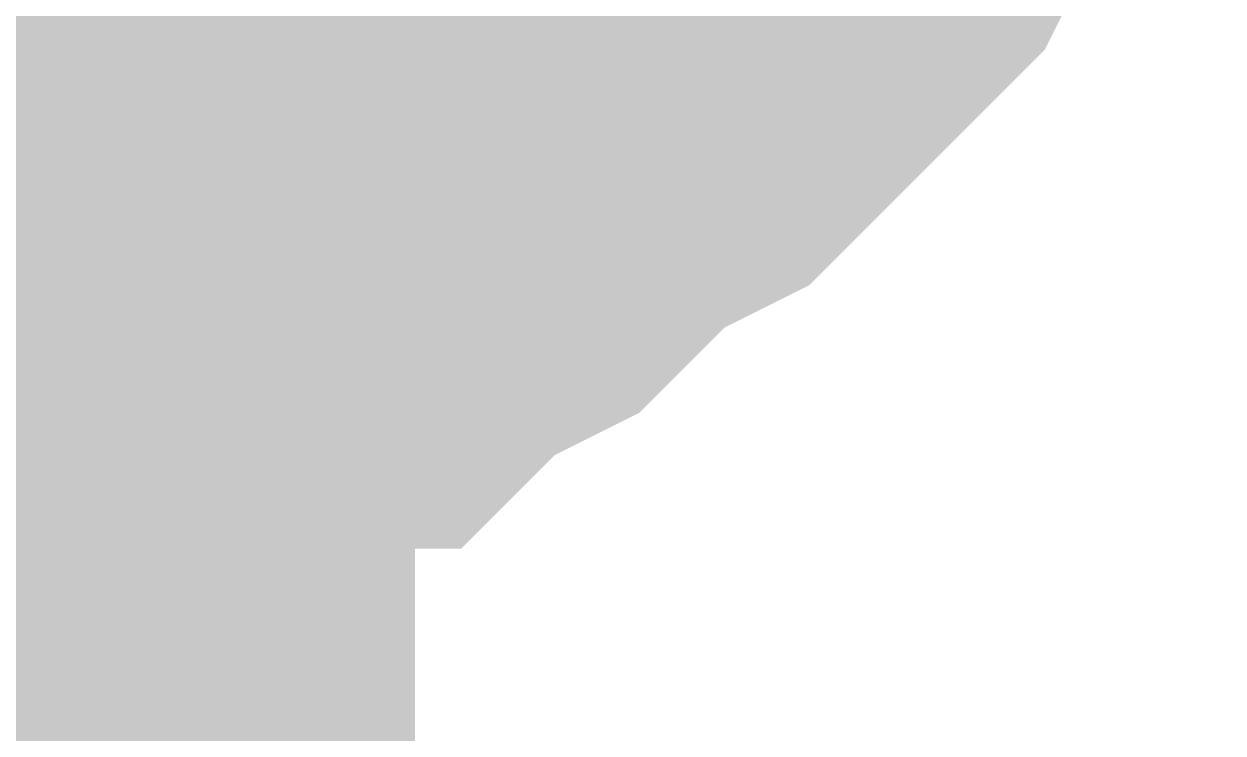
# Model space of a CAD drawing. Header units: inches. Extents: x 0 to 841, y 0 to 594.
# Drawn here: x 412.673 to 413.306, y 551.552 to 551.926 of the extents above; entities that cross this region are included whole.
import ezdxf

# ---------------------------------------------------------------- set-up
doc = ezdxf.new("R2010")
doc.units = ezdxf.units.IN
doc.layers.add('Sheet', color=255, linetype='Continuous')

msp = doc.modelspace()

# ---------------------------------------------------------------- linework, layer by layer
at = {"layer": 'Sheet'}
for points in [[(412.50502, 552.49546, 0.7493, 0.7493, 0), (412.50502, 549.98004, 0.7493, 0.7493, 0)], [(413.1563, 552.0912, 0.29972, 0.29972, 0), (413.13384, 552.06874, 0.29972, 0.29972, 0), (413.11138, 552.04628, 0.29972, 0.29972, 0), (413.08892, 552.00136, 0.29972, 0.29972, 0), (413.06647, 551.9789, 0.29972, 0.29972, 0), (413.04401, 551.95644, 0.29972, 0.29972, 0), (413.02155, 551.93398, 0.29972, 0.29972, 0), (412.99909, 551.91153, 0.29972, 0.29972, 0), (412.95418, 551.88907, 0.29972, 0.29972, 0), (412.93172, 551.86661, 0.29972, 0.29972, 0), (412.90926, 551.84415, 0.29972, 0.29972, 0), (412.86434, 551.82169, 0.29972, 0.29972, 0), (412.84189, 551.79923, 0.29972, 0.29972, 0), (412.79697, 551.79923, 0.29972, 0.29972, 0), (412.77451, 551.77677, 0.29972, 0.29972, 0), (412.7296, 551.77677, 0.29972, 0.29972, 0), (412.70714, 551.75431, 0.29972, 0.29972, 0), (412.66222, 551.75431, 0.29972, 0.29972, 0), (412.61731, 551.73185, 0.29972, 0.29972, 0), (412.59485, 551.73185, 0.29972, 0.29972, 0), (412.54994, 551.73185, 0.29972, 0.29972, 0), (412.50502, 551.73185, 0.29972, 0.29972, 0)], [(413.1563, 552.0912, 0.29972, 0.29972, 0), (413.13384, 552.06874, 0.29972, 0.29972, 0), (413.11138, 552.04628, 0.29972, 0.29972, 0), (413.08892, 552.00136, 0.29972, 0.29972, 0), (413.06647, 551.9789, 0.29972, 0.29972, 0), (413.04401, 551.95644, 0.29972, 0.29972, 0), (413.02155, 551.93398, 0.29972, 0.29972, 0), (412.99909, 551.91153, 0.29972, 0.29972, 0), (412.95418, 551.88907, 0.29972, 0.29972, 0), (412.93172, 551.86661, 0.29972, 0.29972, 0), (412.90926, 551.84415, 0.29972, 0.29972, 0), (412.86434, 551.82169, 0.29972, 0.29972, 0), (412.84189, 551.79923, 0.29972, 0.29972, 0), (412.79697, 551.79923, 0.29972, 0.29972, 0), (412.77451, 551.77677, 0.29972, 0.29972, 0), (412.7296, 551.77677, 0.29972, 0.29972, 0), (412.70714, 551.75431, 0.29972, 0.29972, 0), (412.66222, 551.75431, 0.29972, 0.29972, 0), (412.61731, 551.73185, 0.29972, 0.29972, 0), (412.59485, 551.73185, 0.29972, 0.29972, 0), (412.54994, 551.73185, 0.29972, 0.29972, 0), (412.50502, 551.73185, 0.29972, 0.29972, 0)], [(413.1563, 552.0912, 0.29972, 0.29972, 0), (413.13384, 552.06874, 0.29972, 0.29972, 0), (413.11138, 552.04628, 0.29972, 0.29972, 0), (413.08892, 552.00136, 0.29972, 0.29972, 0), (413.06647, 551.9789, 0.29972, 0.29972, 0), (413.04401, 551.95644, 0.29972, 0.29972, 0), (413.02155, 551.93398, 0.29972, 0.29972, 0), (412.99909, 551.91153, 0.29972, 0.29972, 0), (412.95418, 551.88907, 0.29972, 0.29972, 0), (412.93172, 551.86661, 0.29972, 0.29972, 0), (412.90926, 551.84415, 0.29972, 0.29972, 0), (412.86434, 551.82169, 0.29972, 0.29972, 0), (412.84189, 551.79923, 0.29972, 0.29972, 0), (412.79697, 551.79923, 0.29972, 0.29972, 0), (412.77451, 551.77677, 0.29972, 0.29972, 0), (412.7296, 551.77677, 0.29972, 0.29972, 0), (412.70714, 551.75431, 0.29972, 0.29972, 0), (412.66222, 551.75431, 0.29972, 0.29972, 0), (412.61731, 551.73185, 0.29972, 0.29972, 0), (412.59485, 551.73185, 0.29972, 0.29972, 0), (412.54994, 551.73185, 0.29972, 0.29972, 0), (412.50502, 551.73185, 0.29972, 0.29972, 0)], [(413.1563, 552.0912, 0.29972, 0.29972, 0), (413.13384, 552.06874, 0.29972, 0.29972, 0), (413.11138, 552.04628, 0.29972, 0.29972, 0), (413.08892, 552.00136, 0.29972, 0.29972, 0), (413.06647, 551.9789, 0.29972, 0.29972, 0), (413.04401, 551.95644, 0.29972, 0.29972, 0), (413.02155, 551.93398, 0.29972, 0.29972, 0), (412.99909, 551.91153, 0.29972, 0.29972, 0), (412.95418, 551.88907, 0.29972, 0.29972, 0), (412.93172, 551.86661, 0.29972, 0.29972, 0), (412.90926, 551.84415, 0.29972, 0.29972, 0), (412.86434, 551.82169, 0.29972, 0.29972, 0), (412.84189, 551.79923, 0.29972, 0.29972, 0), (412.79697, 551.79923, 0.29972, 0.29972, 0), (412.77451, 551.77677, 0.29972, 0.29972, 0), (412.7296, 551.77677, 0.29972, 0.29972, 0), (412.70714, 551.75431, 0.29972, 0.29972, 0), (412.66222, 551.75431, 0.29972, 0.29972, 0), (412.61731, 551.73185, 0.29972, 0.29972, 0), (412.59485, 551.73185, 0.29972, 0.29972, 0), (412.54994, 551.73185, 0.29972, 0.29972, 0), (412.50502, 551.73185, 0.29972, 0.29972, 0)], [(412.84189, 552.0912, 0.29972, 0.29972, 0), (412.81943, 552.06874, 0.29972, 0.29972, 0), (412.79697, 552.06874, 0.29972, 0.29972, 0), (412.77451, 552.04628, 0.29972, 0.29972, 0), (412.75206, 552.04628, 0.29972, 0.29972, 0), (412.7296, 552.02382, 0.29972, 0.29972, 0), (412.70714, 552.02382, 0.29972, 0.29972, 0), (412.68468, 552.00136, 0.29972, 0.29972, 0), (412.66222, 552.00136, 0.29972, 0.29972, 0), (412.63977, 552.00136, 0.29972, 0.29972, 0), (412.61731, 551.9789, 0.29972, 0.29972, 0), (412.59485, 551.9789, 0.29972, 0.29972, 0), (412.54994, 551.9789, 0.29972, 0.29972, 0), (412.52748, 551.9789, 0.29972, 0.29972, 0), (412.50502, 551.9789, 0.29972, 0.29972, 0)], [(412.84189, 552.0912, 0.29972, 0.29972, 0), (412.81943, 552.06874, 0.29972, 0.29972, 0), (412.79697, 552.06874, 0.29972, 0.29972, 0), (412.77451, 552.04628, 0.29972, 0.29972, 0), (412.75206, 552.04628, 0.29972, 0.29972, 0), (412.7296, 552.02382, 0.29972, 0.29972, 0), (412.70714, 552.02382, 0.29972, 0.29972, 0), (412.68468, 552.00136, 0.29972, 0.29972, 0), (412.66222, 552.00136, 0.29972, 0.29972, 0), (412.63977, 552.00136, 0.29972, 0.29972, 0), (412.61731, 551.9789, 0.29972, 0.29972, 0), (412.59485, 551.9789, 0.29972, 0.29972, 0), (412.54994, 551.9789, 0.29972, 0.29972, 0), (412.52748, 551.9789, 0.29972, 0.29972, 0), (412.50502, 551.9789, 0.29972, 0.29972, 0)], [(412.84189, 552.0912, 0.29972, 0.29972, 0), (412.81943, 552.06874, 0.29972, 0.29972, 0), (412.79697, 552.06874, 0.29972, 0.29972, 0), (412.77451, 552.04628, 0.29972, 0.29972, 0), (412.75206, 552.04628, 0.29972, 0.29972, 0), (412.7296, 552.02382, 0.29972, 0.29972, 0), (412.70714, 552.02382, 0.29972, 0.29972, 0), (412.68468, 552.00136, 0.29972, 0.29972, 0), (412.66222, 552.00136, 0.29972, 0.29972, 0), (412.63977, 552.00136, 0.29972, 0.29972, 0), (412.61731, 551.9789, 0.29972, 0.29972, 0), (412.59485, 551.9789, 0.29972, 0.29972, 0), (412.54994, 551.9789, 0.29972, 0.29972, 0), (412.52748, 551.9789, 0.29972, 0.29972, 0), (412.50502, 551.9789, 0.29972, 0.29972, 0)], [(412.84189, 552.0912, 0.29972, 0.29972, 0), (412.81943, 552.06874, 0.29972, 0.29972, 0), (412.79697, 552.06874, 0.29972, 0.29972, 0), (412.77451, 552.04628, 0.29972, 0.29972, 0), (412.75206, 552.04628, 0.29972, 0.29972, 0), (412.7296, 552.02382, 0.29972, 0.29972, 0), (412.70714, 552.02382, 0.29972, 0.29972, 0), (412.68468, 552.00136, 0.29972, 0.29972, 0), (412.66222, 552.00136, 0.29972, 0.29972, 0), (412.63977, 552.00136, 0.29972, 0.29972, 0), (412.61731, 551.9789, 0.29972, 0.29972, 0), (412.59485, 551.9789, 0.29972, 0.29972, 0), (412.54994, 551.9789, 0.29972, 0.29972, 0), (412.52748, 551.9789, 0.29972, 0.29972, 0), (412.50502, 551.9789, 0.29972, 0.29972, 0)], [(413.06647, 551.9789, 0.09906, 0.09906, 0), (413.04401, 551.95644, 0.09906, 0.09906, 0), (413.02155, 551.93398, 0.09906, 0.09906, 0), (412.99909, 551.91153, 0.09906, 0.09906, 0), (412.95418, 551.88907, 0.09906, 0.09906, 0), (412.93172, 551.86661, 0.09906, 0.09906, 0), (412.90926, 551.84415, 0.09906, 0.09906, 0), (412.86434, 551.82169, 0.09906, 0.09906, 0), (412.84189, 551.79923, 0.09906, 0.09906, 0), (412.79697, 551.79923, 0.09906, 0.09906, 0), (412.77451, 551.77677, 0.09906, 0.09906, 0), (412.7296, 551.77677, 0.09906, 0.09906, 0), (412.70714, 551.75431, 0.09906, 0.09906, 0), (412.66222, 551.75431, 0.09906, 0.09906, 0), (412.61731, 551.73185, 0.09906, 0.09906, 0)], [(413.06647, 551.9789, 0.09906, 0.09906, 0), (413.04401, 551.95644, 0.09906, 0.09906, 0), (413.02155, 551.93398, 0.09906, 0.09906, 0), (412.99909, 551.91153, 0.09906, 0.09906, 0), (412.95418, 551.88907, 0.09906, 0.09906, 0), (412.93172, 551.86661, 0.09906, 0.09906, 0), (412.90926, 551.84415, 0.09906, 0.09906, 0), (412.86434, 551.82169, 0.09906, 0.09906, 0), (412.84189, 551.79923, 0.09906, 0.09906, 0), (412.79697, 551.79923, 0.09906, 0.09906, 0), (412.77451, 551.77677, 0.09906, 0.09906, 0), (412.7296, 551.77677, 0.09906, 0.09906, 0), (412.70714, 551.75431, 0.09906, 0.09906, 0), (412.66222, 551.75431, 0.09906, 0.09906, 0), (412.61731, 551.73185, 0.09906, 0.09906, 0)], [(413.06647, 551.9789, 0.09906, 0.09906, 0), (413.04401, 551.95644, 0.09906, 0.09906, 0), (413.02155, 551.93398, 0.09906, 0.09906, 0), (412.99909, 551.91153, 0.09906, 0.09906, 0), (412.95418, 551.88907, 0.09906, 0.09906, 0), (412.93172, 551.86661, 0.09906, 0.09906, 0), (412.90926, 551.84415, 0.09906, 0.09906, 0), (412.86434, 551.82169, 0.09906, 0.09906, 0), (412.84189, 551.79923, 0.09906, 0.09906, 0), (412.79697, 551.79923, 0.09906, 0.09906, 0), (412.77451, 551.77677, 0.09906, 0.09906, 0), (412.7296, 551.77677, 0.09906, 0.09906, 0), (412.70714, 551.75431, 0.09906, 0.09906, 0), (412.66222, 551.75431, 0.09906, 0.09906, 0), (412.61731, 551.73185, 0.09906, 0.09906, 0)], [(413.06647, 551.9789, 0.09906, 0.09906, 0), (413.04401, 551.95644, 0.09906, 0.09906, 0), (413.02155, 551.93398, 0.09906, 0.09906, 0), (412.99909, 551.91153, 0.09906, 0.09906, 0), (412.95418, 551.88907, 0.09906, 0.09906, 0), (412.93172, 551.86661, 0.09906, 0.09906, 0), (412.90926, 551.84415, 0.09906, 0.09906, 0), (412.86434, 551.82169, 0.09906, 0.09906, 0), (412.84189, 551.79923, 0.09906, 0.09906, 0), (412.79697, 551.79923, 0.09906, 0.09906, 0), (412.77451, 551.77677, 0.09906, 0.09906, 0), (412.7296, 551.77677, 0.09906, 0.09906, 0), (412.70714, 551.75431, 0.09906, 0.09906, 0), (412.66222, 551.75431, 0.09906, 0.09906, 0), (412.61731, 551.73185, 0.09906, 0.09906, 0)]]:
    msp.add_lwpolyline(points, format="xyseb", dxfattribs=at)

doc.saveas('drawing.dxf')
